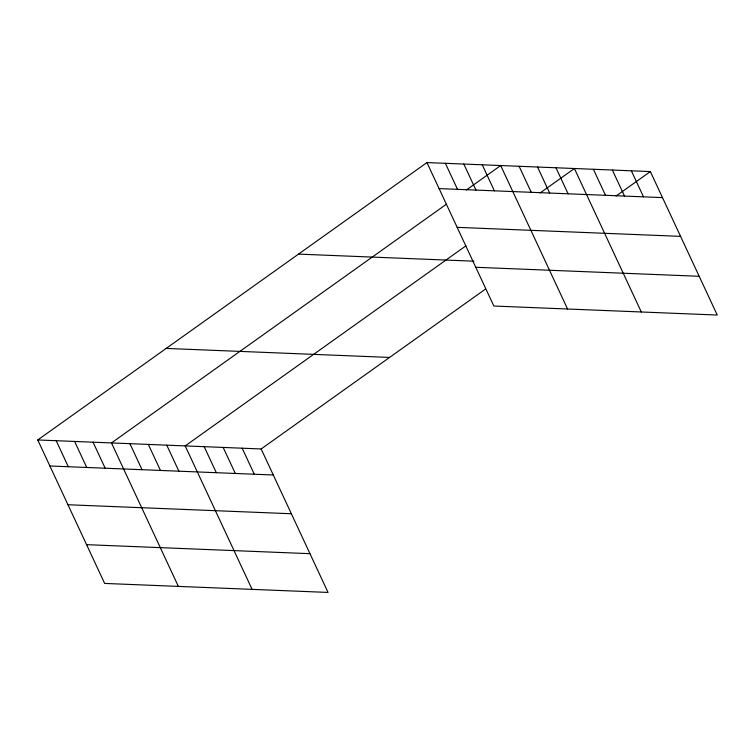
<?xml version="1.0" encoding="UTF-8"?>
<svg xmlns="http://www.w3.org/2000/svg" width="755" height="755" viewBox="0 0 755 755"><rect width="100%" height="100%" fill="white"/><g stroke="black" fill="none" stroke-linecap="round" stroke-linejoin="round"><path stroke-width="1.13" d="M37.75 439.957L261.155 448.97L328.048 592.43L104.643 583.426L37.75 439.957L426.952 162.57L650.357 171.574L717.25 315.043L493.845 306.03L426.952 162.57M446.45 204.19L111.476 442.93L178.369 586.39M466.42 189.958L500.678 165.543L567.571 309.003M465.939 245.819L185.192 445.903L252.095 589.362M540.146 192.931L574.395 168.516L641.297 311.975M261.155 448.97L485.474 289.089M616.108 195.989L650.357 171.574M439.089 188.599L662.494 197.602M457.162 227.349L680.557 236.362M298.518 254.114L473.885 261.183M475.782 267.279L699.177 276.283M166.185 348.423L389.589 357.426M49.887 465.986L273.291 474.999M67.959 504.746L291.364 513.749M86.58 544.666L309.975 553.679M631.369 170.809L643.505 196.838M612.371 170.045L624.517 196.073M593.383 169.28L605.519 195.309M555.963 167.77L568.1 193.799M537.532 167.034L549.678 193.063M519.11 166.289L531.246 192.317M482.247 164.798L494.383 190.826M463.815 164.061L475.952 190.09M445.384 163.316L457.521 189.345M242.166 448.206L254.303 474.234M223.169 447.441L235.315 473.47M204.18 446.667L216.317 472.696M166.761 445.167L178.897 471.195M148.329 444.421L160.475 470.45M129.907 443.676L142.044 469.704M93.044 442.194L105.181 468.223M74.613 441.448L86.749 467.477M56.181 440.703L68.318 466.732"/></g></svg>
